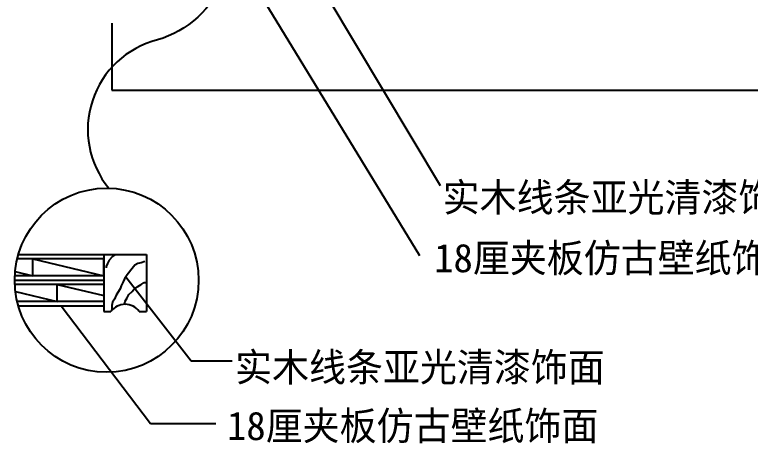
# Model space of a CAD drawing. Header units: metres. Extents: x 196 to 5438, y 102 to 7180.
# Drawn here: x 257 to 1809, y 102 to 1005 of the extents above; entities that cross this region are included whole.
import ezdxf

# ---------------------------------------------------------------- set-up
doc = ezdxf.new("R2010")
doc.units = ezdxf.units.M
for name, color, linetype in [('4', 4, 'Continuous'), ('7', 7, 'Continuous'), ('BH', 3, 'Continuous'), ('DIM', 3, 'Continuous'), ('TEXT', 3, 'Continuous')]:
    doc.layers.add(name, color=color, linetype=linetype)
doc.dimstyles.get("Standard").update_dxf_attribs({"dimtxt": 2.5, "dimasz": 2.5, "dimexe": 1.25, "dimexo": 0.625, "dimtad": 1, "dimcen": 2.5, "dimazin": 3, "dimtfac": 1, "dimtmove": 0, "dimatfit": 3})

# ---------------------------------------------------------------- blocks, each defined once
blk = doc.blocks.new('*D6')
for p, q in [((461.54, 987.13), (461.54, 845.43)), ((3761.54, 987.13), (3761.54, 845.43)), ((461.79, 845.43), (2109.54, 845.43)), ((2113.54, 845.43), (3761.29, 845.43))]:
    blk.add_line(p, q)
at = {"layer": 'Defpoints'}
for p in [(461.54, 987.13), (3761.54, 987.13), (461.54, 845.43)]:
    blk.add_point(p, dxfattribs=at)
at = {"layer": 'DIM', "insert": (2111.54, 845.43), "char_height": 1, "attachment_point": 5}
blk.add_mtext('3300', dxfattribs=at)

msp = doc.modelspace()

# ---------------------------------------------------------------- linework, layer by layer
at = {"layer": '4'}
for p, q in [((264.49, 499.35), (534.64, 499.35)), ((444.64, 499.35), (444.64, 379.35)), ((534.64, 499.35), (534.64, 379.35)), ((264.35, 391.35), (444.64, 391.35)), ((444.64, 379.35), (459.64, 379.35)), ((519.64, 379.35), (534.64, 379.35))]:
    msp.add_line(p, q, dxfattribs=at)
msp.add_arc((489.64, 356.85), 37.5, 36.87, 143.13, dxfattribs=at)
at = {"layer": '7'}
msp.add_line((256.75, 445.35), (444.64, 445.35), dxfattribs=at)
at = {"layer": 'BH'}
for p, q in [((469.64, 499.35), (462.93, 495.32)), ((444.64, 490.35), (262.1, 490.35)), ((456.22, 487.26), (452.19, 480.55)), ((462.93, 495.32), (456.22, 487.26)), ((523.33, 481.89), (516.62, 480.55)), ((531.38, 484.58), (523.33, 481.89)), ((452.19, 480.55), (449.51, 473.83)), ((449.51, 473.83), (449.51, 471.15)), ((504.54, 469.8), (493.8, 456.37)), ((509.91, 476.52), (504.54, 469.8)), ((516.62, 480.55), (509.91, 476.52)), ((444.64, 454.35), (256.97, 454.35)), ((493.8, 456.37), (488.43, 448.31)), ((444.64, 436.35), (256.95, 436.35)), ((485.75, 441.59), (481.72, 433.54)), ((488.43, 448.31), (485.75, 441.59)), ((516.62, 432.19), (523.33, 436.22)), ((523.33, 436.22), (530.04, 440.25)), ((530.04, 440.25), (534.07, 440.25)), ((479.04, 426.82), (470.98, 413.39)), ((481.72, 433.54), (479.04, 426.82)), ((497.83, 414.73), (504.54, 421.45)), ((504.54, 421.45), (509.91, 428.16)), ((509.91, 428.16), (516.62, 432.19)), ((466.96, 405.33), (462.93, 398.61)), ((470.98, 413.39), (466.96, 405.33)), ((489.78, 401.3), (493.8, 408.01)), ((493.8, 408.01), (497.83, 414.73)), ((444.64, 400.35), (261.98, 400.35)), ((462.93, 398.61), (461.59, 391.9)), ((461.59, 391.9), (461.59, 383.84)), ((488.43, 393.24), (489.78, 401.3))]:
    msp.add_line(p, q, dxfattribs=at)
for points in [[(257.6, 463.24), (294.64, 454.35), (294.64, 490.35), (444.64, 454.35), (444.64, 490.35)], [(258.19, 421.5), (346.3, 400.35), (346.3, 436.35), (444.64, 412.75)]]:
    msp.add_lwpolyline(points, dxfattribs=at)
at = {"layer": 'DIM'}
msp.add_lwpolyline([(687.13, 1270.2, -0.48), (557.82, 951.54, 0.55), (455.4, 639.01, -0.5)], format="xyb", dxfattribs=at)
msp.add_circle((450.72, 445.1), 193.97, dxfattribs=at)

# ---------------------------------------------------------------- texts
at = {"layer": 'TEXT'}
for s, p in [('实木线条亚光清漆饰面', (1159.83, 589.69)), ('18厘夹板仿古壁纸饰面', (1141.83, 461.99)), ('实木线条亚光清漆饰面', (721.76, 231.88)), ('18厘夹板仿古壁纸饰面', (704.68, 108.28))]:
    msp.add_text(s, height=60, dxfattribs=at).set_placement(p)

# ---------------------------------------------------------------- dimensions: what is measured, and where the dimension line sits
at = {"layer": 'DIM'}
dim = msp.add_linear_dim(base=(461.54, 845.43), p1=(461.54, 987.13), p2=(3761.54, 987.13), dimstyle='Standard', dxfattribs=at)
dim.commit()
dim.dimension.update_dxf_attribs({"geometry": '*D6', "text_midpoint": (2111.54, 845.43)})

# ---------------------------------------------------------------- leaders
for points in [[(749.72, 1321.19), (1154.28, 644.42)], [(611.54, 1315.27), (1110.78, 497.28)], [(491.12, 452.34), (629.17, 274.97), (715.32, 274.97)], [(354.49, 391.35), (543.02, 143.57), (681.31, 143.57)]]:
    msp.add_leader(points, dimstyle='Standard', dxfattribs=at)

doc.saveas('drawing.dxf')
